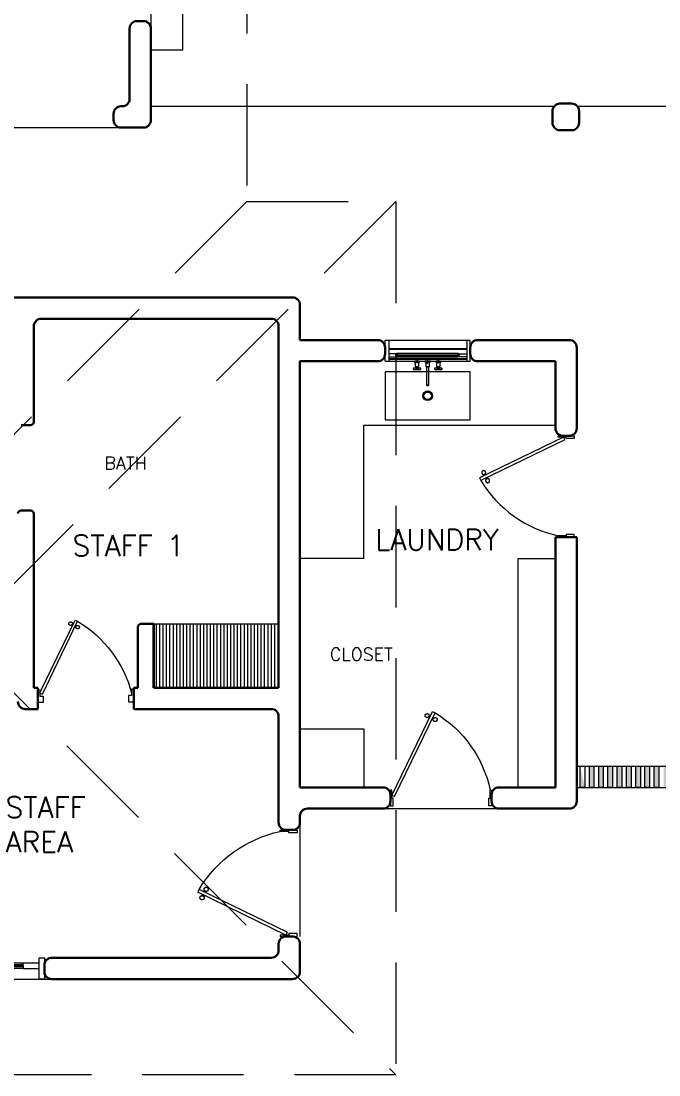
# Model space of a CAD drawing. Header units: metres. Extents: x -44 to 358, y -246 to 48.
# Drawn here: x 23.79 to 29.78, y -115 to -105.11 of the extents above; entities that cross this region are included whole.
import ezdxf

# ---------------------------------------------------------------- set-up
doc = ezdxf.new("R2010")
doc.units = ezdxf.units.M
doc.header["$LTSCALE"] = 0.3
doc.linetypes.add('CENTER2', pattern=[28.575, 19.05, -3.175, 3.175, -3.175])
doc.linetypes.add('HIDDEN2', pattern=[4.7625, 3.175, -1.5875])
for name, color, linetype, lineweight in [('A-DOOR', 7, 'Continuous', 5), ('A-WALL', 7, 'Continuous', 30), ('closets', 33, 'Continuous', 0), ('cristales', 131, 'Continuous', 0), ('MOB FIJOS', 251, 'Continuous', 0), ('MOBILIARIOS', 252, 'Continuous', 0), ('piscina', 7, 'Continuous', 0), ('piso', 251, 'Continuous', 18), ('puertas', 42, 'Continuous', 0)]:
    doc.layers.add(name, color=color, linetype=linetype, lineweight=lineweight)
doc.layers.add('Techos 1', color=7, linetype='HIDDEN2', lineweight=9, true_color=0x42391a)
doc.layers.add('TEXTOS', color=4, linetype='Continuous')

# ---------------------------------------------------------------- blocks, each defined once
blk = doc.blocks.new('A$C66300485')
at = {"layer": 'A-DOOR'}
for p, q in [((1.1675, 0.2047), (1.1675, 0.1696)), ((1.1825, 0.1696), (1.1825, 0.2143)), ((2.0175, 0.1696), (2.0175, 0.2143)), ((2.0325, 0.2047), (2.0325, 0.1696)), ((0.2, 0.1), (0.05, 0.1)), ((0.05, 0.1), (0.05, 0.05)), ((0.2, 0.0775), (0.2, 0.1)), ((0.2, 0.1), (0.6512, 0.1)), ((0.6076, 0.1646), (0.4576, 0.1646)), ((0.4576, 0.1646), (0.4576, 0.1146)), ((0.4576, 0.1146), (0.6076, 0.1146)), ((0.6026, 0.1421), (0.6026, 0.1371)), ((0.6026, 0.1421), (1.105, 0.1421)), ((0.6026, 0.1371), (1.105, 0.1371)), ((0.6076, 0.1421), (0.6076, 0.1646)), ((0.6076, 0.1646), (1.1262, 0.1646)), ((0.6126, 0.1469), (0.6076, 0.1469)), ((0.6076, 0.1371), (0.6076, 0.1146)), ((0.6126, 0.1323), (0.6076, 0.1323)), ((0.6076, 0.1146), (1.1262, 0.1146)), ((0.6126, 0.1469), (0.6126, 0.1421)), ((1.095, 0.1469), (0.6126, 0.1469)), ((0.6126, 0.1323), (0.6126, 0.1371)), ((0.6126, 0.1323), (1.095, 0.1323)), ((0.625, 0.1), (0.775, 0.1)), ((0.625, 0.0775), (0.625, 0.1)), ((0.775, 0.05), (0.775, 0.1)), ((0.775, 0.1), (0.775, 0.05)), ((1.095, 0.1469), (1.1, 0.1469)), ((1.095, 0.1469), (1.095, 0.1421)), ((1.095, 0.1323), (1.095, 0.1371)), ((1.095, 0.1323), (1.1, 0.1323)), ((1.1, 0.1646), (1.25, 0.1646)), ((1.1, 0.1421), (1.1, 0.1646)), ((1.1, 0.1371), (1.1, 0.1146)), ((1.25, 0.1146), (1.1, 0.1146)), ((1.105, 0.1421), (1.105, 0.1371)), ((1.1675, 0.0745), (1.1675, 0.1096)), ((1.1825, 0.1096), (1.1825, 0.0649)), ((1.25, 0.1146), (1.25, 0.1646)), ((1.25, 0.1646), (1.25, 0.1146)), ((1.95, 0.1146), (1.95, 0.1646)), ((2.1, 0.1646), (1.95, 0.1646)), ((1.95, 0.1646), (1.95, 0.1146)), ((1.95, 0.1146), (2.1, 0.1146)), ((2.0175, 0.1096), (2.0175, 0.0649)), ((2.0325, 0.0745), (2.0325, 0.1096)), ((2.5924, 0.1646), (2.0738, 0.1646)), ((2.5924, 0.1146), (2.0738, 0.1146)), ((2.5974, 0.1421), (2.095, 0.1421)), ((2.095, 0.1421), (2.095, 0.1371)), ((2.5974, 0.1371), (2.095, 0.1371)), ((2.1, 0.1421), (2.1, 0.1646)), ((2.105, 0.1469), (2.1, 0.1469)), ((2.1, 0.1371), (2.1, 0.1146)), ((2.105, 0.1323), (2.1, 0.1323)), ((2.105, 0.1469), (2.5874, 0.1469)), ((2.105, 0.1469), (2.105, 0.1421)), ((2.105, 0.1323), (2.105, 0.1371)), ((2.5874, 0.1323), (2.105, 0.1323)), ((2.425, 0.05), (2.425, 0.1)), ((2.575, 0.1), (2.425, 0.1)), ((2.425, 0.1), (2.425, 0.05)), ((3, 0.1), (2.5488, 0.1)), ((2.575, 0.0775), (2.575, 0.1)), ((2.5874, 0.1469), (2.5924, 0.1469)), ((2.5874, 0.1469), (2.5874, 0.1421)), ((2.5874, 0.1323), (2.5874, 0.1371)), ((2.5874, 0.1323), (2.5924, 0.1323)), ((2.5924, 0.1646), (2.7424, 0.1646)), ((2.5924, 0.1421), (2.5924, 0.1646)), ((2.5924, 0.1371), (2.5924, 0.1146)), ((2.7424, 0.1146), (2.5924, 0.1146)), ((2.5974, 0.1421), (2.5974, 0.1371)), ((2.7424, 0.1646), (2.7424, 0.1146)), ((3, 0.1), (3.15, 0.1)), ((3, 0.0775), (3, 0.1)), ((3.15, 0.1), (3.15, 0.05)), ((0.05, 0.05), (0.2, 0.05)), ((0.195, 0.0775), (0.195, 0.0725)), ((0.195, 0.0775), (0.63, 0.0775)), ((0.195, 0.0725), (0.63, 0.0725)), ((0.205, 0.0823), (0.2, 0.0823)), ((0.2, 0.0725), (0.2, 0.05)), ((0.205, 0.0677), (0.2, 0.0677)), ((0.2, 0.05), (0.6512, 0.05)), ((0.205, 0.0823), (0.205, 0.0775)), ((0.62, 0.0823), (0.205, 0.0823)), ((0.205, 0.0677), (0.205, 0.0725)), ((0.205, 0.0677), (0.62, 0.0677)), ((0.62, 0.0823), (0.625, 0.0823)), ((0.62, 0.0823), (0.62, 0.0775)), ((0.62, 0.0677), (0.62, 0.0725)), ((0.62, 0.0677), (0.625, 0.0677)), ((0.625, 0.0725), (0.625, 0.05)), ((0.775, 0.05), (0.625, 0.05)), ((0.63, 0.0775), (0.63, 0.0725)), ((2.425, 0.05), (2.575, 0.05)), ((3, 0.05), (2.5488, 0.05)), ((3.005, 0.0775), (2.57, 0.0775)), ((2.57, 0.0775), (2.57, 0.0725)), ((3.005, 0.0725), (2.57, 0.0725)), ((2.58, 0.0823), (2.575, 0.0823)), ((2.575, 0.0725), (2.575, 0.05)), ((2.58, 0.0677), (2.575, 0.0677)), ((2.58, 0.0823), (2.995, 0.0823)), ((2.58, 0.0823), (2.58, 0.0775)), ((2.58, 0.0677), (2.58, 0.0725)), ((2.995, 0.0677), (2.58, 0.0677)), ((2.995, 0.0823), (3, 0.0823)), ((2.995, 0.0823), (2.995, 0.0775)), ((2.995, 0.0677), (2.995, 0.0725)), ((2.995, 0.0677), (3, 0.0677)), ((3, 0.0725), (3, 0.05)), ((3.15, 0.05), (3, 0.05)), ((3.005, 0.0775), (3.005, 0.0725))]:
    blk.add_line(p, q, dxfattribs=at)
for points in [[(0.05, 0), (0, 0), (0, 0.2), (0.05, 0.2)], [(3.15, 0), (3.2, 0), (3.2, 0.2), (3.15, 0.2)]]:
    blk.add_lwpolyline(points, close=True, dxfattribs=at)
at = {"layer": 'A-DOOR', "color": 7}
for points in [[(1.1825, 0.2143), (1.1825, 0.2047), (1.0852, 0.2047), (1.0852, 0.2143)], [(2.0175, 0.2143), (2.0175, 0.2047), (2.1148, 0.2047), (2.1148, 0.2143)], [(1.1997, 0.1646), (1.1503, 0.1646), (1.1503, 0.1696), (1.1997, 0.1696)], [(1.1997, 0.1146), (1.1503, 0.1146), (1.1503, 0.1096), (1.1997, 0.1096)], [(2.0003, 0.1646), (2.0497, 0.1646), (2.0497, 0.1696), (2.0003, 0.1696)], [(2.0003, 0.1146), (2.0497, 0.1146), (2.0497, 0.1096), (2.0003, 0.1096)], [(1.1825, 0.0649), (1.1825, 0.0745), (1.0852, 0.0745), (1.0852, 0.0649)], [(2.0175, 0.0649), (2.0175, 0.0745), (2.1148, 0.0745), (2.1148, 0.0649)]]:
    blk.add_lwpolyline(points, close=True, dxfattribs=at)
at = {"layer": 'piscina', "const_width": 0.004}
for points in [[(0.6026, 0.1396), (1.105, 0.1396)], [(2.5974, 0.1396), (2.095, 0.1396)], [(0.195, 0.075), (0.63, 0.075)], [(3.005, 0.075), (2.57, 0.075)]]:
    blk.add_lwpolyline(points, dxfattribs=at)
at = {"layer": 'piso'}
blk.add_line((0, 0.2), (3.2, 0.2), dxfattribs=at)
blk = doc.blocks.new('A$C8643898a')
at = {"layer": 'A-DOOR'}
for p, q in [((0, 0.2), (0.8, 0.2)), ((0, 0.2), (0, 0)), ((0.034, 0), (0.034, 0.2)), ((0.766, 0), (0.766, 0.2)), ((0.8, 0.2), (0.8, 0)), ((0.034, 0.18), (0.766, 0.18)), ((0.034, 0.1575), (0.0355, 0.159)), ((0.034, 0.1305), (0.034, 0.1575)), ((0.0355, 0.129), (0.034, 0.1305)), ((0.0355, 0.159), (0.1161, 0.159)), ((0.1005, 0.129), (0.0355, 0.129)), ((0.102, 0.1305), (0.1005, 0.129)), ((0.1195, 0.148), (0.102, 0.148)), ((0.102, 0.148), (0.102, 0.1305)), ((0.102, 0.145), (0.107, 0.145)), ((0.102, 0.145), (0.107, 0.145)), ((0.107, 0.147), (0.113, 0.143)), ((0.107, 0.143), (0.113, 0.147)), ((0.6848, 0.128), (0.1152, 0.128)), ((0.1161, 0.159), (0.118, 0.1575)), ((0.1161, 0.159), (0.6839, 0.159)), ((0.118, 0.1575), (0.12, 0.1495)), ((0.12, 0.1485), (0.1195, 0.148)), ((0.12, 0.1495), (0.12, 0.1485)), ((0.682, 0.1575), (0.68, 0.1495)), ((0.68, 0.1495), (0.68, 0.1485)), ((0.68, 0.1485), (0.6805, 0.148)), ((0.6805, 0.148), (0.698, 0.148)), ((0.6839, 0.159), (0.682, 0.1575)), ((0.7645, 0.159), (0.6839, 0.159)), ((0.693, 0.147), (0.687, 0.143)), ((0.693, 0.143), (0.687, 0.147)), ((0.698, 0.145), (0.693, 0.145)), ((0.698, 0.145), (0.693, 0.145)), ((0.698, 0.148), (0.698, 0.1305)), ((0.698, 0.1305), (0.6995, 0.129)), ((0.6995, 0.129), (0.7645, 0.129)), ((0.766, 0.1575), (0.7645, 0.159)), ((0.766, 0.1305), (0.7645, 0.129)), ((0.766, 0.1305), (0.766, 0.1575)), ((0, 0), (0.8, 0)), ((0.034, 0.08), (0.766, 0.08))]:
    blk.add_line(p, q, dxfattribs=at)
at = {"layer": 'A-DOOR', "color": 8}
for p, q in [((0.034, 0.174), (0.766, 0.174)), ((0.034, 0.086), (0.766, 0.086))]:
    blk.add_line(p, q, dxfattribs=at)
at = {"layer": 'A-DOOR'}
for points in [[(0.102, 0.145), (0.107, 0.145), (0.107, 0.145), (0.102, 0.145)], [(0.107, 0.147), (0.113, 0.147), (0.113, 0.143), (0.107, 0.143)], [(0.107, 0.147), (0.693, 0.147), (0.693, 0.143), (0.107, 0.143)], [(0.1195, 0.148), (0.1075, 0.148), (0.1075, 0.147), (0.1195, 0.147)], [(0.1195, 0.143), (0.1075, 0.143), (0.1075, 0.142), (0.1195, 0.142)], [(0.113, 0.147), (0.118, 0.147), (0.118, 0.143), (0.113, 0.143)], [(0.6805, 0.148), (0.6925, 0.148), (0.6925, 0.147), (0.6805, 0.147)], [(0.6805, 0.143), (0.6925, 0.143), (0.6925, 0.142), (0.6805, 0.142)], [(0.687, 0.147), (0.682, 0.147), (0.682, 0.143), (0.687, 0.143)], [(0.693, 0.147), (0.687, 0.147), (0.687, 0.143), (0.693, 0.143)], [(0.698, 0.145), (0.693, 0.145), (0.693, 0.145), (0.698, 0.145)]]:
    blk.add_lwpolyline(points, close=True, dxfattribs=at)
for points in [[(0.1041, 0.1295, 0.341999), (0.1022, 0.131), (0.102, 0.1313), (0.102, 0.141), (0.103, 0.142), (0.12, 0.142), (0.12, 0.1415), (0.1167, 0.1291, -0.339454), (0.1152, 0.128), (0.1061, 0.128, -0.341999)], [(0.6959, 0.1295, -0.341999), (0.6978, 0.131), (0.698, 0.1313), (0.698, 0.141), (0.697, 0.142), (0.68, 0.142), (0.68, 0.1415), (0.6833, 0.1291, 0.339454), (0.6848, 0.128), (0.6939, 0.128, 0.341999)]]:
    blk.add_lwpolyline(points, format="xyb", close=True, dxfattribs=at)
at = {"layer": 'A-DOOR', "color": 7}
blk.add_lwpolyline([(0.107, 0.143), (0.693, 0.143), (0.693, 0.147), (0.107, 0.147)], close=True, dxfattribs=at)
at = {"layer": 'cristales', "const_width": 0.004}
blk.add_lwpolyline([(0.118, 0.145), (0.682, 0.145)], dxfattribs=at)
blk = doc.blocks.new('bn29-63')
at = {"linetype": 'CENTER2'}
for p, q in [((-0.1, 0.02), (-0.1, -0.02)), ((-0.025, 0), (-0.031, 0)), ((0.02, 0), (-0.02, 0)), ((0, 0.025), (0, 0.0035)), ((0, 0.02), (0, -0.02)), ((0.025, 0), (0.031, 0)), ((0.1, 0.02), (0.1, -0.02)), ((-0.08, 0), (-0.12, 0)), ((0, -0.025), (0, -0.0035)), ((0.12, 0), (0.08, 0))]:
    blk.add_line(p, q, dxfattribs=at)
at = {"linetype": 'Continuous'}
for p, q in [((-0.0275, 0), (-0.0275, -0.0055)), ((0.0275, -0.0055), (0.0275, 0)), ((-0.1353, -0.0707), (-0.1353, -0.0709)), ((-0.1353, -0.0709), (-0.1353, -0.0711)), ((-0.1098, -0.0649), (-0.132, -0.0649)), ((-0.132, -0.0769), (-0.1098, -0.0769)), ((-0.1275, 0), (-0.0725, 0)), ((-0.1275, 0), (-0.1275, -0.0055)), ((-0.127, -0.006), (-0.073, -0.006)), ((-0.1225, -0.0065), (-0.1225, -0.0095)), ((-0.122, -0.01), (-0.078, -0.01)), ((-0.118, -0.01), (-0.118, -0.0505)), ((-0.1175, -0.051), (-0.0825, -0.051)), ((-0.1148, -0.051), (-0.1148, -0.0547)), ((-0.1144, -0.0552), (-0.0856, -0.0552)), ((-0.1098, -0.0554), (-0.0903, -0.0554)), ((-0.1098, -0.0554), (-0.1098, -0.0674)), ((-0.1098, -0.0743), (-0.1098, -0.0779)), ((-0.1092, -0.0784), (-0.0908, -0.0784)), ((-0.1089, -0.0552), (-0.1089, -0.0554)), ((-0.0911, -0.0554), (-0.0911, -0.0552)), ((-0.0903, -0.0675), (-0.0903, -0.0554)), ((-0.068, -0.0649), (-0.0903, -0.0649)), ((-0.0903, -0.0779), (-0.0903, -0.0744)), ((-0.0903, -0.0769), (-0.068, -0.0769)), ((-0.0851, -0.0547), (-0.0851, -0.051)), ((-0.082, -0.0505), (-0.082, -0.01)), ((-0.0775, -0.0095), (-0.0775, -0.0065)), ((-0.0725, -0.0055), (-0.0725, 0)), ((-0.0647, -0.0709), (-0.0647, -0.0708)), ((-0.0647, -0.0711), (-0.0647, -0.0709)), ((-0.0225, -0.007), (-0.0225, -0.0095)), ((-0.018, -0.011), (-0.018, -0.0495)), ((-0.015, -0.051), (-0.015, -0.0535)), ((-0.0115, -0.055), (-0.0115, -0.1745)), ((0.0115, -0.1745), (0.0115, -0.055)), ((0.015, -0.0535), (0.015, -0.051)), ((0.018, -0.0495), (0.018, -0.011)), ((0.0225, -0.0095), (0.0225, -0.007)), ((0.0647, -0.0707), (0.0647, -0.0709)), ((0.0647, -0.0709), (0.0647, -0.0711)), ((0.0902, -0.0649), (0.068, -0.0649)), ((0.068, -0.0769), (0.0902, -0.0769)), ((0.0725, 0), (0.1275, 0)), ((0.0725, 0), (0.0725, -0.0055)), ((0.073, -0.006), (0.127, -0.006)), ((0.0775, -0.0065), (0.0775, -0.0095)), ((0.078, -0.01), (0.122, -0.01)), ((0.082, -0.01), (0.082, -0.0505)), ((0.0825, -0.051), (0.1175, -0.051)), ((0.0851, -0.051), (0.0851, -0.0547)), ((0.0856, -0.0552), (0.1144, -0.0552)), ((0.0902, -0.0554), (0.1097, -0.0554)), ((0.0902, -0.0554), (0.0902, -0.0674)), ((0.0902, -0.0743), (0.0902, -0.0779)), ((0.0908, -0.0784), (0.1092, -0.0784)), ((0.0911, -0.0552), (0.0911, -0.0554)), ((0.1089, -0.0554), (0.1089, -0.0552)), ((0.1097, -0.0675), (0.1097, -0.0554)), ((0.132, -0.0649), (0.1097, -0.0649)), ((0.1097, -0.0779), (0.1097, -0.0744)), ((0.1097, -0.0769), (0.132, -0.0769)), ((0.1148, -0.0547), (0.1148, -0.051)), ((0.118, -0.0505), (0.118, -0.01)), ((0.1225, -0.0095), (0.1225, -0.0065)), ((0.1275, -0.0055), (0.1275, 0)), ((0.1353, -0.0709), (0.1353, -0.0708)), ((0.1353, -0.0711), (0.1353, -0.0709)), ((-0.0115, -0.1745), (-0.0115, -0.2108)), ((0.0115, -0.2108), (0.0115, -0.1745)), ((-0.0116, -0.2129), (-0.0116, -0.2196)), ((-0.0115, -0.2108), (-0.0115, -0.2129)), ((0.0115, -0.2129), (0.0115, -0.2108)), ((0.0116, -0.2196), (0.0116, -0.2129))]:
    blk.add_line(p, q, dxfattribs=at)
for centre in [(-0.1, -0.0709), (0.1, -0.0709)]:
    blk.add_circle(centre, 0.006, dxfattribs=at)
for centre, radius, start, end in [((-0.127, -0.0055), 0.0005, 180, 270), ((-0.123, -0.0065), 0.0005, 0, 90), ((-0.122, -0.0095), 0.0005, 180, 270), ((-0.1175, -0.0505), 0.0005, 180, 270), ((-0.1144, -0.0547), 0.0005, 180, 270), ((-0.1092, -0.0779), 0.0005, 180, 270), ((-0.0908, -0.0779), 0.0005, 270, 0), ((-0.0856, -0.0547), 0.0005, 270, 0), ((-0.0825, -0.0505), 0.0005, 270, 0), ((-0.078, -0.0095), 0.0005, 270, 0), ((-0.077, -0.0065), 0.0005, 90, 180), ((-0.073, -0.0055), 0.0005, 270, 0), ((-0.027, -0.0055), 0.000484, 180.59089, 257.20816), ((-0.0118, 2.0449), 2.0509, 269.6737, 270.02288), ((-0.0235, -0.007), 0.000994, 359.90149, 76.90515), ((-0.019, -0.011), 0.000956, 357.64471, 77.70928), ((-0.0175, -0.0495), 0.000478, 178.26733, 257.13819), ((-0.016, -0.051), 0.000959, 357.75001, 77.99186), ((-0.0125, -0.055), 0.000979, 359.48235, 72.31636), ((0.0125, -0.055), 0.000994, 107.89165, 180.11735), ((0.0145, -0.0535), 0.000492, 288.09484, 0.3106), ((0.016, -0.051), 0.000997, 103.36277, 180.02544), ((0.0175, -0.0495), 0.000475, 305.7664, 0.81013), ((0.019, -0.011), 0.000999, 105.48615, 180.00027), ((0.022, -0.0095), 0.000468, 302.26955, 1.21771), ((0.0235, -0.007), 0.000969, 105.51501, 182.34459), ((0.073, -0.0055), 0.0005, 180, 270), ((0.077, -0.0065), 0.0005, 0, 90), ((0.078, -0.0095), 0.0005, 180, 270), ((0.0825, -0.0505), 0.0005, 180, 270), ((0.0856, -0.0547), 0.0005, 180, 270), ((0.0908, -0.0779), 0.0005, 180, 270), ((0.1092, -0.0779), 0.0005, 270, 0), ((0.1144, -0.0547), 0.0005, 270, 0), ((0.1175, -0.0505), 0.0005, 270, 0), ((0.122, -0.0095), 0.0005, 270, 0), ((0.123, -0.0065), 0.0005, 90, 180), ((0.127, -0.0055), 0.0005, 270, 0), ((0, -0.2181), 0.0121, 213.9793, 325.16022)]:
    blk.add_arc(centre, radius, start, end, dxfattribs=at)
for centre, major_axis, ratio, start_param, end_param in [((0, 0), (0.0275, 0), 0.000034, 2.667121, 6.283185), ((0, 0), (0.0259, 0), 0.000034, 2.815846, 6.283185), ((0, 0), (0.0275, 0), 0.000034, 0, 0.47639), ((0, 0), (0.0259, 0), 0.000034, 0, 0.327867), ((0, -0.006), (0.027, 0), 0.000034, 3.141456, 6.282925), ((0, -0.01), (0.022, 0), 0.000034, 3.142066, 6.283185), ((0, -0.05), (0.0175, 0), 0.000034, 2.696758, 6.283185), ((0, -0.054), (0.0145, 0), 0.000034, 3.141569, 6.283185), ((0, -0.05), (0.0175, 0), 0.000034, 0, 0.440577), ((0, -0.2129), (0.0116, 0), 0.906322, 3.141593, 6.283185), ((0, -0.2196), (0.0116, 0), 0.906322, 3.141593, 3.655143), ((0, -0.2129), (0.0115, 0), 0.906322, 3.141593, 6.283185), ((0, -0.2196), (0.0116, 0), 0.906322, 5.752494, 6.283185)]:
    blk.add_ellipse(centre, major_axis=major_axis, ratio=ratio, start_param=start_param, end_param=end_param, dxfattribs=at)
for points, knots in [([(-0.1321, -0.0649), (-0.1321, -0.0649), (-0.1324, -0.0649), (-0.1329, -0.0651), (-0.1335, -0.0655), (-0.134, -0.066), (-0.1344, -0.0668), (-0.1348, -0.0677), (-0.1351, -0.0687), (-0.1353, -0.0697), (-0.1353, -0.0704), (-0.1353, -0.0707)], [0, 0, 0, 0, 0.045604, 0.158159, 0.271631, 0.39062, 0.514613, 0.640295, 0.76551, 0.890129, 1, 1, 1, 1]), ([(-0.1353, -0.0711), (-0.1353, -0.0712), (-0.1353, -0.0717), (-0.1352, -0.0726), (-0.135, -0.0736), (-0.1346, -0.0746), (-0.1342, -0.0754), (-0.1337, -0.0761), (-0.1332, -0.0766), (-0.1326, -0.0769), (-0.1322, -0.0769), (-0.1321, -0.0769)], [0, 0, 0, 0, 0.048847, 0.173034, 0.297636, 0.422848, 0.549037, 0.676469, 0.804317, 0.914337, 1, 1, 1, 1]), ([(-0.1098, -0.0674), (-0.1098, -0.0678), (-0.1097, -0.0681), (-0.1097, -0.0693), (-0.1097, -0.0701), (-0.1097, -0.0722), (-0.1098, -0.0734), (-0.1098, -0.0743)], [0.4022822, 0.4022822, 0.4022822, 0.4022822, 0.4375, 0.4375, 0.5, 0.5, 0.5975436, 0.5975436, 0.5975436, 0.5975436]), ([(-0.0903, -0.0675), (-0.0903, -0.0678), (-0.0903, -0.0682), (-0.0903, -0.0693), (-0.0903, -0.0701), (-0.0903, -0.0709)], [0.90411341, 0.90411341, 0.90411341, 0.90411341, 0.9375, 0.9375, 1, 1, 1, 1]), ([(-0.0647, -0.0708), (-0.0647, -0.0706), (-0.0647, -0.0701), (-0.0648, -0.0692), (-0.065, -0.0682), (-0.0654, -0.0672), (-0.0658, -0.0664), (-0.0663, -0.0657), (-0.0668, -0.0652), (-0.0674, -0.0649), (-0.0678, -0.0649), (-0.0679, -0.0649)], [0, 0, 0, 0, 0.048847, 0.173034, 0.297636, 0.422848, 0.549037, 0.676469, 0.804317, 0.914337, 1, 1, 1, 1]), ([(-0.0679, -0.0769), (-0.0679, -0.0769), (-0.0676, -0.0769), (-0.0671, -0.0767), (-0.0665, -0.0763), (-0.066, -0.0758), (-0.0656, -0.075), (-0.0652, -0.0742), (-0.0649, -0.0731), (-0.0647, -0.0721), (-0.0647, -0.0714), (-0.0647, -0.0711)], [0, 0, 0, 0, 0.045604, 0.158159, 0.271631, 0.39062, 0.514613, 0.640295, 0.76551, 0.890129, 1, 1, 1, 1]), ([(-0.0225, -0.0095), (-0.0225, -0.0095), (-0.0225, -0.0096), (-0.0225, -0.0097), (-0.0224, -0.0098), (-0.0223, -0.0099), (-0.0222, -0.01), (-0.0222, -0.01), (-0.0221, -0.01)], [0, 0, 0, 0, 0.042757, 0.325645, 0.547786, 0.733379, 0.889807, 1, 1, 1, 1]), ([(-0.015, -0.0535), (-0.015, -0.0535), (-0.015, -0.0536), (-0.015, -0.0537), (-0.0149, -0.0538), (-0.0148, -0.0539), (-0.0147, -0.054), (-0.0146, -0.054), (-0.0146, -0.054), (-0.0146, -0.054)], [0, 0, 0, 0, 0.071045, 0.33477, 0.544053, 0.719742, 0.867475, 0.987287, 1, 1, 1, 1]), ([(0.0271, -0.006), (0.0272, -0.006), (0.0272, -0.0059), (0.0274, -0.0058), (0.0275, -0.0057), (0.0275, -0.0056), (0.0275, -0.0055), (0.0275, -0.0055)], [0, 0, 0, 0, 0.168578, 0.402971, 0.679997, 0.948361, 1, 1, 1, 1]), ([(0.0679, -0.0649), (0.0679, -0.0649), (0.0676, -0.0649), (0.0671, -0.0651), (0.0665, -0.0655), (0.066, -0.066), (0.0656, -0.0668), (0.0652, -0.0677), (0.0649, -0.0687), (0.0647, -0.0697), (0.0647, -0.0704), (0.0647, -0.0707)], [0, 0, 0, 0, 0.045604, 0.158159, 0.271631, 0.39062, 0.514613, 0.640295, 0.76551, 0.890129, 1, 1, 1, 1]), ([(0.0647, -0.0711), (0.0647, -0.0712), (0.0647, -0.0717), (0.0648, -0.0726), (0.065, -0.0736), (0.0654, -0.0746), (0.0658, -0.0754), (0.0663, -0.0761), (0.0668, -0.0766), (0.0674, -0.0769), (0.0678, -0.0769), (0.0679, -0.0769)], [0, 0, 0, 0, 0.048847, 0.173034, 0.297636, 0.422848, 0.549037, 0.676469, 0.804317, 0.914337, 1, 1, 1, 1]), ([(0.0902, -0.0674), (0.0902, -0.0678), (0.0903, -0.0681), (0.0903, -0.0693), (0.0903, -0.0701), (0.0903, -0.0722), (0.0902, -0.0734), (0.0902, -0.0743)], [0.4022822, 0.4022822, 0.4022822, 0.4022822, 0.4375, 0.4375, 0.5, 0.5, 0.5975436, 0.5975436, 0.5975436, 0.5975436]), ([(0.1097, -0.0675), (0.1097, -0.0678), (0.1097, -0.0682), (0.1097, -0.0693), (0.1097, -0.0701), (0.1097, -0.0709)], [0.90411341, 0.90411341, 0.90411341, 0.90411341, 0.9375, 0.9375, 1, 1, 1, 1]), ([(0.1353, -0.0708), (0.1353, -0.0706), (0.1353, -0.0701), (0.1352, -0.0692), (0.135, -0.0682), (0.1346, -0.0672), (0.1342, -0.0664), (0.1337, -0.0657), (0.1332, -0.0652), (0.1326, -0.0649), (0.1322, -0.0649), (0.1321, -0.0649)], [0, 0, 0, 0, 0.048847, 0.173034, 0.297636, 0.422848, 0.549037, 0.676469, 0.804317, 0.914337, 1, 1, 1, 1]), ([(0.1321, -0.0769), (0.1321, -0.0769), (0.1324, -0.0769), (0.1329, -0.0767), (0.1335, -0.0763), (0.134, -0.0758), (0.1344, -0.075), (0.1348, -0.0742), (0.1351, -0.0731), (0.1353, -0.0721), (0.1353, -0.0714), (0.1353, -0.0711)], [0, 0, 0, 0, 0.045604, 0.158159, 0.271631, 0.39062, 0.514613, 0.640295, 0.76551, 0.890129, 1, 1, 1, 1])]:
    blk.add_open_spline(points, degree=3, knots=knots, dxfattribs=at)
for points in [[(-0.0903, -0.0709), (-0.0903, -0.0722), (-0.0903, -0.0734), (-0.0903, -0.0744)], [(0.1097, -0.0709), (0.1097, -0.0722), (0.1097, -0.0734), (0.1097, -0.0744)]]:
    blk.add_open_spline(points, degree=3, dxfattribs=at)
blk = doc.blocks.new('puerta 1.00')
at = {"layer": 'A-DOOR'}
for p, q in [((-0.15, -0.0125), (-0.9369, -0.3949)), ((-0.1376, -0.038), (-0.9245, -0.4204)), ((-0.1376, -0.038), (-0.15, -0.0125)), ((-0.8946, -0.3743), (-0.8996, -0.3641)), ((-0.8777, -0.3661), (-0.8826, -0.3559)), ((-0.9369, -0.3949), (-0.9245, -0.4204)), ((-0.8822, -0.3998), (-0.8772, -0.4101)), ((-0.8653, -0.3916), (-0.8603, -0.4018))]:
    blk.add_line(p, q, dxfattribs=at)
for points in [[(-0.05, 0), (-0.05, -0.025), (-0.125, -0.025), (-0.125, -0.0125), (-0.2, -0.0125), (-0.2, 0), (-0.05, 0)], [(-0.05, -0.95), (-0.05, -0.925), (-0.125, -0.925), (-0.125, -0.9375), (-0.2, -0.9375), (-0.2, -0.95), (-0.05, -0.95)]]:
    blk.add_lwpolyline(points, dxfattribs=at)
blk.add_arc((0.0366, 0.1602), 1.1229, 211.13358, 257.83427, dxfattribs=at)
for points in [[(-0.8982, -0.3642), (-0.9033, -0.3642), (-0.912, -0.3591), (-0.917, -0.3504), (-0.917, -0.3403), (-0.912, -0.3316), (-0.9033, -0.3265), (-0.8932, -0.3265), (-0.8844, -0.3316), (-0.8794, -0.3403), (-0.8794, -0.3504), (-0.8844, -0.3591), (-0.8932, -0.3642), (-0.8982, -0.3642)], [(-0.8617, -0.4394), (-0.8667, -0.4394), (-0.8754, -0.4344), (-0.8805, -0.4256), (-0.8805, -0.4156), (-0.8754, -0.4068), (-0.8667, -0.4018), (-0.8566, -0.4018), (-0.8479, -0.4068), (-0.8428, -0.4156), (-0.8428, -0.4257), (-0.8479, -0.4344), (-0.8566, -0.4394), (-0.8617, -0.4394)]]:
    blk.add_open_spline(points, degree=2, dxfattribs=at)
blk = doc.blocks.new('P90')
at = {"layer": 'A-DOOR'}
for p, q in [((-0.0476, -0.8576), (0.6364, -0.5264)), ((-0.0368, -0.88), (0.6473, -0.5489)), ((0.5843, -0.5517), (0.58, -0.5427)), ((0.5992, -0.5445), (0.5949, -0.5355)), ((0.5952, -0.5741), (0.5995, -0.5831)), ((0.6101, -0.5669), (0.6144, -0.5759)), ((0.6473, -0.5489), (0.6364, -0.5264)), ((-0.0368, -0.88), (-0.0476, -0.8576))]:
    blk.add_line(p, q, dxfattribs=at)
for points in [[(-0.06, -0.02), (-0.06, -0.05), (-0.12, -0.05), (-0.12, 0), (0, 0), (0, -0.02)], [(-0.0668, -0.88), (-0.0668, -0.85), (-0.1268, -0.85), (-0.1268, -0.9), (-0.0068, -0.9), (-0.0068, -0.88)]]:
    blk.add_lwpolyline(points, close=True, dxfattribs=at)
blk.add_arc((-0.3259, -1.105), 1.1228, 31.0139, 75.07969, dxfattribs=at)
for points in [[(0.5812, -0.5096), (0.5857, -0.5096), (0.5933, -0.5141), (0.5977, -0.5218), (0.5977, -0.5306), (0.5933, -0.5383), (0.5856, -0.5427), (0.5767, -0.5427), (0.5691, -0.5383), (0.5647, -0.5306), (0.5647, -0.5217), (0.5691, -0.514), (0.5768, -0.5096), (0.5812, -0.5096)], [(0.6133, -0.5758), (0.6177, -0.5758), (0.6254, -0.5803), (0.6298, -0.5879), (0.6298, -0.5968), (0.6253, -0.6045), (0.6176, -0.6089), (0.6088, -0.6089), (0.6011, -0.6044), (0.5967, -0.5967), (0.5967, -0.5879), (0.6011, -0.5802), (0.6088, -0.5758), (0.6133, -0.5758)]]:
    blk.add_open_spline(points, degree=2, dxfattribs=at)
blk = doc.blocks.new('PL MUEBLES 1N NASAS 09')
at = {"layer": 'A-DOOR', "transparency": 33554572}
h = blk.add_hatch(color=4, dxfattribs=at)
h.dxf.hatch_style = 1
h.paths.add_polyline_path([(53.3161, 34.959), (53.3594, 34.959), (53.3594, 34.759), (53.3161, 34.759)])
h.paths.add_polyline_path([(53.2286, 34.959), (53.2718, 34.959), (53.2718, 34.759), (53.2286, 34.759)])
h.paths.add_polyline_path([(53.1411, 34.959), (53.1843, 34.959), (53.1843, 34.759), (53.1411, 34.759)])
h.paths.add_polyline_path([(53.0545, 34.959), (53.0978, 34.959), (53.0978, 34.759), (53.0545, 34.759)])
h.paths.add_polyline_path([(52.967, 34.959), (53.0103, 34.959), (53.0103, 34.759), (52.967, 34.759)])
h.paths.add_polyline_path([(52.8805, 34.959), (52.9237, 34.959), (52.9237, 34.759), (52.8805, 34.759)])
h.paths.add_polyline_path([(52.7929, 34.959), (52.8362, 34.959), (52.8362, 34.759), (52.7929, 34.759)])
h.paths.add_polyline_path([(52.7064, 34.959), (52.7497, 34.959), (52.7497, 34.759), (52.7064, 34.759)])
h.paths.add_polyline_path([(52.6189, 34.959), (52.6621, 34.959), (52.6621, 34.759), (52.6189, 34.759)])
h.paths.add_polyline_path([(52.5313, 34.959), (52.5746, 34.959), (52.5746, 34.759), (52.5313, 34.759)])
h.paths.add_polyline_path([(52.4438, 34.959), (52.4871, 34.959), (52.4871, 34.759), (52.4438, 34.759)])
h.paths.add_polyline_path([(52.3573, 34.959), (52.4005, 34.959), (52.4005, 34.759), (52.3573, 34.759)])
h.paths.add_polyline_path([(52.2698, 34.959), (52.313, 34.959), (52.313, 34.759), (52.2698, 34.759)])
h.paths.add_polyline_path([(52.1832, 34.959), (52.2265, 34.959), (52.2265, 34.759), (52.1832, 34.759)])
h.paths.add_polyline_path([(52.0957, 34.959), (52.139, 34.959), (52.139, 34.759), (52.0957, 34.759)])
h.paths.add_polyline_path([(52.0092, 34.959), (52.0524, 34.959), (52.0524, 34.759), (52.0092, 34.759)])
h.paths.add_polyline_path([(51.9216, 34.959), (51.9649, 34.959), (51.9649, 34.759), (51.9216, 34.759)])
h.paths.add_polyline_path([(51.8557, 34.959), (51.899, 34.959), (51.899, 34.759), (51.8557, 34.759)])
h.paths.add_polyline_path([(51.7682, 34.959), (51.8115, 34.959), (51.8115, 34.759), (51.7682, 34.759)])
h.paths.add_polyline_path([(51.6817, 34.959), (51.7249, 34.959), (51.7249, 34.759), (51.6817, 34.759)])
h.paths.add_polyline_path([(51.5941, 34.959), (51.6374, 34.959), (51.6374, 34.759), (51.5941, 34.759)])
h.paths.add_polyline_path([(51.5076, 34.959), (51.5509, 34.959), (51.5509, 34.759), (51.5076, 34.759)])
h.paths.add_polyline_path([(51.4201, 34.959), (51.4634, 34.959), (51.4634, 34.759), (51.4201, 34.759)])
h.paths.add_polyline_path([(51.3336, 34.959), (51.3768, 34.959), (51.3768, 34.759), (51.3336, 34.759)])
h.paths.add_polyline_path([(51.246, 34.959), (51.2893, 34.959), (51.2893, 34.759), (51.246, 34.759)])
h.paths.add_polyline_path([(51.1585, 34.959), (51.2018, 34.959), (51.2018, 34.759), (51.1585, 34.759)])
h.paths.add_polyline_path([(51.071, 34.959), (51.1142, 34.959), (51.1142, 34.759), (51.071, 34.759)])
h.paths.add_polyline_path([(50.9844, 34.959), (51.0277, 34.959), (51.0277, 34.759), (50.9844, 34.759)])
h.paths.add_polyline_path([(50.8969, 34.959), (50.9402, 34.959), (50.9402, 34.759), (50.8969, 34.759)])
h.paths.add_polyline_path([(50.8104, 34.959), (50.8536, 34.959), (50.8536, 34.759), (50.8104, 34.759)])
h.paths.add_polyline_path([(50.7228, 34.959), (50.7661, 34.959), (50.7661, 34.759), (50.7228, 34.759)])
h.paths.add_polyline_path([(50.6363, 34.959), (50.6796, 34.959), (50.6796, 34.759), (50.6363, 34.759)])
h.paths.add_polyline_path([(50.5488, 34.959), (50.5921, 34.959), (50.5921, 34.759), (50.5488, 34.759)])
h.paths.add_polyline_path([(50.4623, 34.959), (50.5055, 34.959), (50.5055, 34.759), (50.4623, 34.759)], flags=0)
h.paths.add_polyline_path([(55.756, 34.959), (55.7992, 34.959), (55.7992, 34.759), (55.756, 34.759)])
h.paths.add_polyline_path([(55.6694, 34.959), (55.7127, 34.959), (55.7127, 34.759), (55.6694, 34.759)])
h.paths.add_polyline_path([(55.5819, 34.959), (55.6252, 34.959), (55.6252, 34.759), (55.5819, 34.759)])
h.paths.add_polyline_path([(55.4954, 34.959), (55.5386, 34.959), (55.5386, 34.759), (55.4954, 34.759)])
h.paths.add_polyline_path([(55.4078, 34.959), (55.4511, 34.959), (55.4511, 34.759), (55.4078, 34.759)])
h.paths.add_polyline_path([(55.2338, 34.959), (55.277, 34.959), (55.277, 34.759), (55.2338, 34.759)])
h.paths.add_polyline_path([(55.3203, 34.959), (55.3636, 34.959), (55.3636, 34.759), (55.3203, 34.759)])
h.paths.add_polyline_path([(55.1462, 34.959), (55.1895, 34.959), (55.1895, 34.759), (55.1462, 34.759)])
h.paths.add_polyline_path([(55.0587, 34.959), (55.102, 34.959), (55.102, 34.759), (55.0587, 34.759)])
h.paths.add_polyline_path([(54.9722, 34.959), (55.0154, 34.959), (55.0154, 34.759), (54.9722, 34.759)])
h.paths.add_polyline_path([(54.8847, 34.959), (54.9279, 34.959), (54.9279, 34.759), (54.8847, 34.759)])
h.paths.add_polyline_path([(54.7981, 34.959), (54.8414, 34.959), (54.8414, 34.759), (54.7981, 34.759)])
h.paths.add_polyline_path([(54.7106, 34.959), (54.7539, 34.959), (54.7539, 34.759), (54.7106, 34.759)])
h.paths.add_polyline_path([(54.6231, 34.959), (54.6663, 34.959), (54.6663, 34.759), (54.6231, 34.759)])
h.paths.add_polyline_path([(54.5355, 34.959), (54.5788, 34.959), (54.5788, 34.759), (54.5355, 34.759)])
h.paths.add_polyline_path([(54.449, 34.959), (54.4923, 34.959), (54.4923, 34.759), (54.449, 34.759)])
h.paths.add_polyline_path([(54.3615, 34.959), (54.4047, 34.959), (54.4047, 34.759), (54.3615, 34.759)])
h.paths.add_polyline_path([(54.2749, 34.959), (54.3182, 34.959), (54.3182, 34.759), (54.2749, 34.759)])
h.paths.add_polyline_path([(54.1874, 34.959), (54.2307, 34.959), (54.2307, 34.759), (54.1874, 34.759)])
h.paths.add_polyline_path([(54.1009, 34.959), (54.1441, 34.959), (54.1441, 34.759), (54.1009, 34.759)])
h.paths.add_polyline_path([(54.0134, 34.959), (54.0566, 34.959), (54.0566, 34.759), (54.0134, 34.759)])
h.paths.add_polyline_path([(53.9258, 34.959), (53.9691, 34.959), (53.9691, 34.759), (53.9258, 34.759)])
h.paths.add_polyline_path([(53.8383, 34.959), (53.8816, 34.959), (53.8816, 34.759), (53.8383, 34.759)])
h.paths.add_polyline_path([(53.7518, 34.959), (53.795, 34.959), (53.795, 34.759), (53.7518, 34.759)])
h.paths.add_polyline_path([(53.6642, 34.959), (53.7075, 34.959), (53.7075, 34.759), (53.6642, 34.759)])
h.paths.add_polyline_path([(53.5777, 34.959), (53.621, 34.959), (53.621, 34.759), (53.5777, 34.759)])
h.paths.add_polyline_path([(53.4902, 34.959), (53.5334, 34.959), (53.5334, 34.759), (53.4902, 34.759)])
h.paths.add_polyline_path([(53.4036, 34.959), (53.4469, 34.959), (53.4469, 34.759), (53.4036, 34.759)])
edge = h.paths.add_edge_path()
edge.add_line((50.4623, 34.759), (50.4623, 34.959))
edge.add_line((50.5045, 34.759), (50.4623, 34.759))
edge.add_line((50.5055, 34.959), (50.5055, 34.759))
edge.add_line((50.4623, 34.959), (50.5045, 34.959))
at = {"layer": 'closets', "transparency": 33554687}
h = blk.add_hatch(dxfattribs=at)
h.set_pattern_fill('LINE', color=4, scale=0.01, angle=90)
h.set_pattern_definition([(90, (-59.357927, 232.010073), (-0.03175, 2e-18), [])])
h.paths.add_polyline_path([(46.4452, 36.2941), (47.63, 36.2941), (47.63, 35.6941), (46.4452, 35.6941)])
at = {"layer": 'A-WALL', "color": 4, "transparency": 33554684}
blk.add_line((46.3605, 41.9535), (46.3005, 41.9535), dxfattribs=at)
at = {"layer": 'A-WALL', "color": 4}
for p, q in [((46.2305, 41.8835), (46.2305, 41.2235)), ((46.4305, 41.8835), (46.4305, 41.0235)), ((46.0805, 41.0835), (46.0805, 41.0235)), ((46.1505, 41.1535), (46.1605, 41.1535)), ((46.1505, 40.9535), (46.3605, 40.9535)), ((45.3312, 38.189), (45.3312, 39.089)), ((47.5605, 39.159), (45.4012, 39.159)), ((47.6305, 35.6941), (47.6305, 39.089)), ((50.2305, 38.759), (50.0305, 38.759)), ((50.2305, 38.129), (50.2305, 38.759)), ((45.2112, 38.159), (45.3012, 38.159)), ((50.3005, 38.059), (50.3605, 38.059)), ((45.2112, 37.359), (45.3012, 37.359)), ((45.3312, 35.6941), (45.3312, 37.329)), ((50.2305, 34.759), (50.2305, 37.109)), ((50.2305, 37.109), (50.4305, 37.109)), ((50.4305, 34.629), (50.4305, 37.109)), ((46.3076, 35.6941), (46.3076, 36.2641)), ((46.4576, 36.2941), (46.3376, 36.2941)), ((46.4576, 35.6941), (46.4576, 36.2941)), ((45.3312, 35.6941), (45.3694, 35.6941)), ((45.3694, 35.4941), (45.3694, 35.6941)), ((46.2694, 35.6941), (46.3076, 35.6941)), ((46.2694, 35.4941), (46.2694, 35.6941)), ((46.4576, 35.6941), (47.6305, 35.6941)), ((45.2512, 35.4941), (45.3694, 35.4941)), ((46.2694, 35.4941), (46.3076, 35.4941)), ((47.8305, 34.759), (48.6105, 34.759)), ((49.7005, 34.759), (50.2305, 34.759)), ((50.0305, 34.759), (50.2305, 34.759)), ((48.6805, 34.689), (48.6805, 34.629)), ((49.6305, 34.689), (49.6305, 34.629)), ((49.7005, 34.559), (50.3605, 34.559))]:
    blk.add_line(p, q, dxfattribs=at)
blk.add_lwpolyline([(50.2727, 40.9285), (50.3827, 40.9285, 0.414214), (50.4527, 40.9985), (50.4527, 41.1085, 0.414214), (50.3827, 41.1785), (50.2727, 41.1785, 0.414214), (50.2027, 41.1085), (50.2027, 40.9985, 0.414214)], format="xyb", close=True, dxfattribs=at)
for points in [[(47.8305, 38.959), (47.8305, 39.289, 0.414214), (47.7605, 39.359), (44.4005, 39.359, -0.414214), (44.3305, 39.429), (44.3305, 39.6863, 0.414214), (44.2605, 39.7563), (44.1805, 39.7563), (44.1805, 39.359), (42.1305, 39.359)], [(47.8305, 34.759), (47.8305, 38.759), (48.5605, 38.759, 0.414214), (48.6305, 38.829), (48.6305, 38.889, 0.414214), (48.5605, 38.959), (47.8305, 38.959)], [(50.4305, 38.129), (50.4305, 38.889, 0.414214), (50.3605, 38.959), (49.5005, 38.959, 0.414214), (49.4305, 38.889), (49.4305, 38.829, 0.414214), (49.5005, 38.759), (50.2305, 38.759)], [(46.2694, 35.4941), (47.5605, 35.4941, -0.414214), (47.6305, 35.4241), (47.6305, 34.429, 0.414214), (47.7005, 34.359), (47.7605, 34.359, 0.414214), (47.8305, 34.429), (47.8305, 34.489, -0.414214), (47.9005, 34.559), (48.6105, 34.559)], [(47.5605, 33.159), (45.5, 33.159, 0.414214), (45.43, 33.089), (45.43, 33.029, 0.414214), (45.5, 32.959), (47.7605, 32.959, 0.414214), (47.8305, 33.029), (47.8305, 33.289, 0.414214), (47.7605, 33.359), (47.7005, 33.359, 0.414214), (47.6305, 33.289), (47.6305, 33.229)]]:
    blk.add_lwpolyline(points, format="xyb", dxfattribs=at)
blk.add_lwpolyline([(50.2305, 34.759), (50.2305, 36.3926)], dxfattribs=at)
for centre, radius, start, end in [((46.3005, 41.8835), 0.07, 90, 180), ((46.3605, 41.8835), 0.07, 360, 90), ((46.1605, 41.2235), 0.07, 270, 360), ((46.1505, 41.0835), 0.07, 90, 180), ((46.1505, 41.0235), 0.07, 180, 270), ((46.3605, 41.0235), 0.07, 270, 360), ((45.4012, 39.089), 0.07, 90, 180), ((47.5605, 39.089), 0.07, 0, 90), ((45.3012, 38.189), 0.03, 270, 360), ((50.3005, 38.129), 0.07, 180, 270), ((50.3605, 38.129), 0.07, 270, 0), ((45.2112, 37.329), 0.03, 90, 180), ((45.3012, 37.329), 0.03, 360, 90), ((46.3376, 36.2641), 0.03, 90, 180), ((45.2512, 35.5641), 0.07, 180, 270), ((48.6105, 34.689), 0.07, 0, 90), ((49.7005, 34.689), 0.07, 90, 180), ((48.6105, 34.629), 0.07, 270, 0), ((49.7005, 34.629), 0.07, 180, 270), ((50.3605, 34.629), 0.07, 270, 360), ((47.5605, 33.229), 0.07, 270, 0)]:
    blk.add_arc(centre, radius, start, end, dxfattribs=at)
at = {"layer": 'closets', "color": 4, "transparency": 33554687}
blk.add_line((46.4571, 36.2941), (47.63, 36.2941), dxfattribs=at)
at = {"layer": 'MOB FIJOS', "color": 4, "ltscale": 0.01}
blk.add_lwpolyline([(49.43, 38.6606), (48.63, 38.6606), (48.63, 38.2106), (49.43, 38.2106)], close=True, dxfattribs=at)
for major_axis in [(-0.0318, -0.0318), (-0.0247, -0.0247)]:
    blk.add_ellipse((49.03, 38.4356), major_axis=major_axis, ratio=1, start_param=2.356194489560823, end_param=8.639379796740409, dxfattribs=at)
at = {"layer": 'MOBILIARIOS', "color": 4}
for p, q in [((48.43, 36.909), (47.83, 36.909)), ((49.88, 34.759), (49.88, 36.909)), ((49.88, 36.909), (50.23, 36.909))]:
    blk.add_line(p, q, dxfattribs=at)
for points in [[(48.43, 36.909), (48.43, 38.159), (50.23, 38.159)], [(47.83, 35.309), (48.43, 35.309), (48.43, 34.759)]]:
    blk.add_lwpolyline(points, dxfattribs=at)
at = {"layer": 'piso', "color": 4}
for p, q in [((46.7305, 41.6828), (46.7305, 44.3841)), ((46.4305, 44.1535), (46.4305, 41.8835)), ((46.4305, 41.6828), (46.7305, 41.6828)), ((46.4305, 41.1535), (50.2191, 41.1535)), ((50.4363, 41.1535), (55.8219, 41.1535)), ((45.0105, 40.9535), (46.1505, 40.9535)), ((50.4305, 34.959), (55.8305, 34.959)), ((50.4305, 34.759), (55.8305, 34.759)), ((48.6105, 34.559), (49.7005, 34.559)), ((47.8305, 34.429), (47.8305, 33.359)), ((45.4296, 32.959), (45.5, 32.959))]:
    blk.add_line(p, q, dxfattribs=at)
at = {"layer": 'puertas', "color": 4}
for p, q in [((50.4623, 34.959), (50.5045, 34.959)), ((50.4623, 34.759), (50.4623, 34.959)), ((50.5055, 34.959), (50.5055, 34.759)), ((50.5045, 34.759), (50.4623, 34.759))]:
    blk.add_line(p, q, dxfattribs=at)
for points in [[(50.4623, 34.959), (50.5055, 34.959), (50.5055, 34.759), (50.4623, 34.759)], [(50.5488, 34.959), (50.5921, 34.959), (50.5921, 34.759), (50.5488, 34.759)], [(50.6363, 34.959), (50.6796, 34.959), (50.6796, 34.759), (50.6363, 34.759)], [(50.7228, 34.959), (50.7661, 34.959), (50.7661, 34.759), (50.7228, 34.759)], [(50.8104, 34.959), (50.8536, 34.959), (50.8536, 34.759), (50.8104, 34.759)], [(50.8969, 34.959), (50.9402, 34.959), (50.9402, 34.759), (50.8969, 34.759)], [(50.9844, 34.959), (51.0277, 34.959), (51.0277, 34.759), (50.9844, 34.759)], [(51.071, 34.959), (51.1142, 34.959), (51.1142, 34.759), (51.071, 34.759)], [(51.1585, 34.959), (51.2018, 34.959), (51.2018, 34.759), (51.1585, 34.759)]]:
    blk.add_lwpolyline(points, close=True, dxfattribs=at)
at = {"layer": 'Techos 1', "color": 4}
for p, q in [((47.3305, 45.6481), (47.3305, 40.259)), ((47.3305, 40.259), (44.1805, 37.109)), ((48.7305, 40.259), (44.6305, 36.159)), ((47.3305, 40.259), (48.7305, 40.259)), ((48.7305, 40.259), (48.7305, 32.059)), ((44.6305, 36.159), (48.7305, 32.059)), ((48.7305, 32.059), (38.9305, 32.059))]:
    blk.add_line(p, q, dxfattribs=at)
at = {"color": 4, "xscale": -1, "rotation": 180}
blk.add_blockref('A$C66300485', (42.23, 33.159), dxfattribs=at)
at = {"layer": 'A-DOOR', "color": 4, "xscale": -1}
for name, p, rotation in [('A$C8643898a', (48.6305, 38.959), 180), ('P90', (46.2689, 35.6824), 270), ('puerta 1.00', (48.68, 34.534), 90)]:
    blk.add_blockref(name, p, dxfattribs=dict(at, rotation=rotation))
at = {"layer": 'A-DOOR', "color": 4}
blk.add_blockref('puerta 1.00', (50.455, 38.059), dxfattribs=at)
at = {"layer": 'A-DOOR', "color": 4, "xscale": -1.052142962267287, "yscale": 1.052142962267287, "zscale": 1.052142962267287, "rotation": 180}
blk.add_blockref('puerta 1.00', (47.8562, 33.359), dxfattribs=at)
at = {"layer": 'MOB FIJOS', "color": 4, "ltscale": 0.01}
blk.add_blockref('bn29-63', (49.03, 38.7606), dxfattribs=at)
at = {"layer": 'TEXTOS', "color": 4}
for s, insert, char_height, width, attachment_point in [('{\\Fromans|c0;\\H0.8x;BATH}', (46.3902, 37.7436), 0.15, 3.404877, 9), ('{\\Fromans|c0; STAFF 1}', (45.5608, 36.9302), 0.195, 3.404877, 7), ('{\\Fromans|c0; LAUNDRY}', (48.403, 36.9868), 0.195, 3.404877, 7), ('{\\Fromans|c0;\\H0.8x;CLOSET\\H1.25x; }', (48.7031, 35.9488), 0.15, 3.392974, 9), ('{\\Fromans|c0;STAFF \\PAREA}', (45.0649, 34.1491), 0.195, 3.422974, 7)]:
    blk.add_mtext(s, dxfattribs=dict(at, insert=insert, char_height=char_height, width=width, attachment_point=attachment_point))

msp = doc.modelspace()

# ---------------------------------------------------------------- block references
msp.add_blockref('PL MUEBLES 1N NASAS 09', (-21.4174279, -147.062544))

doc.saveas('drawing.dxf')
